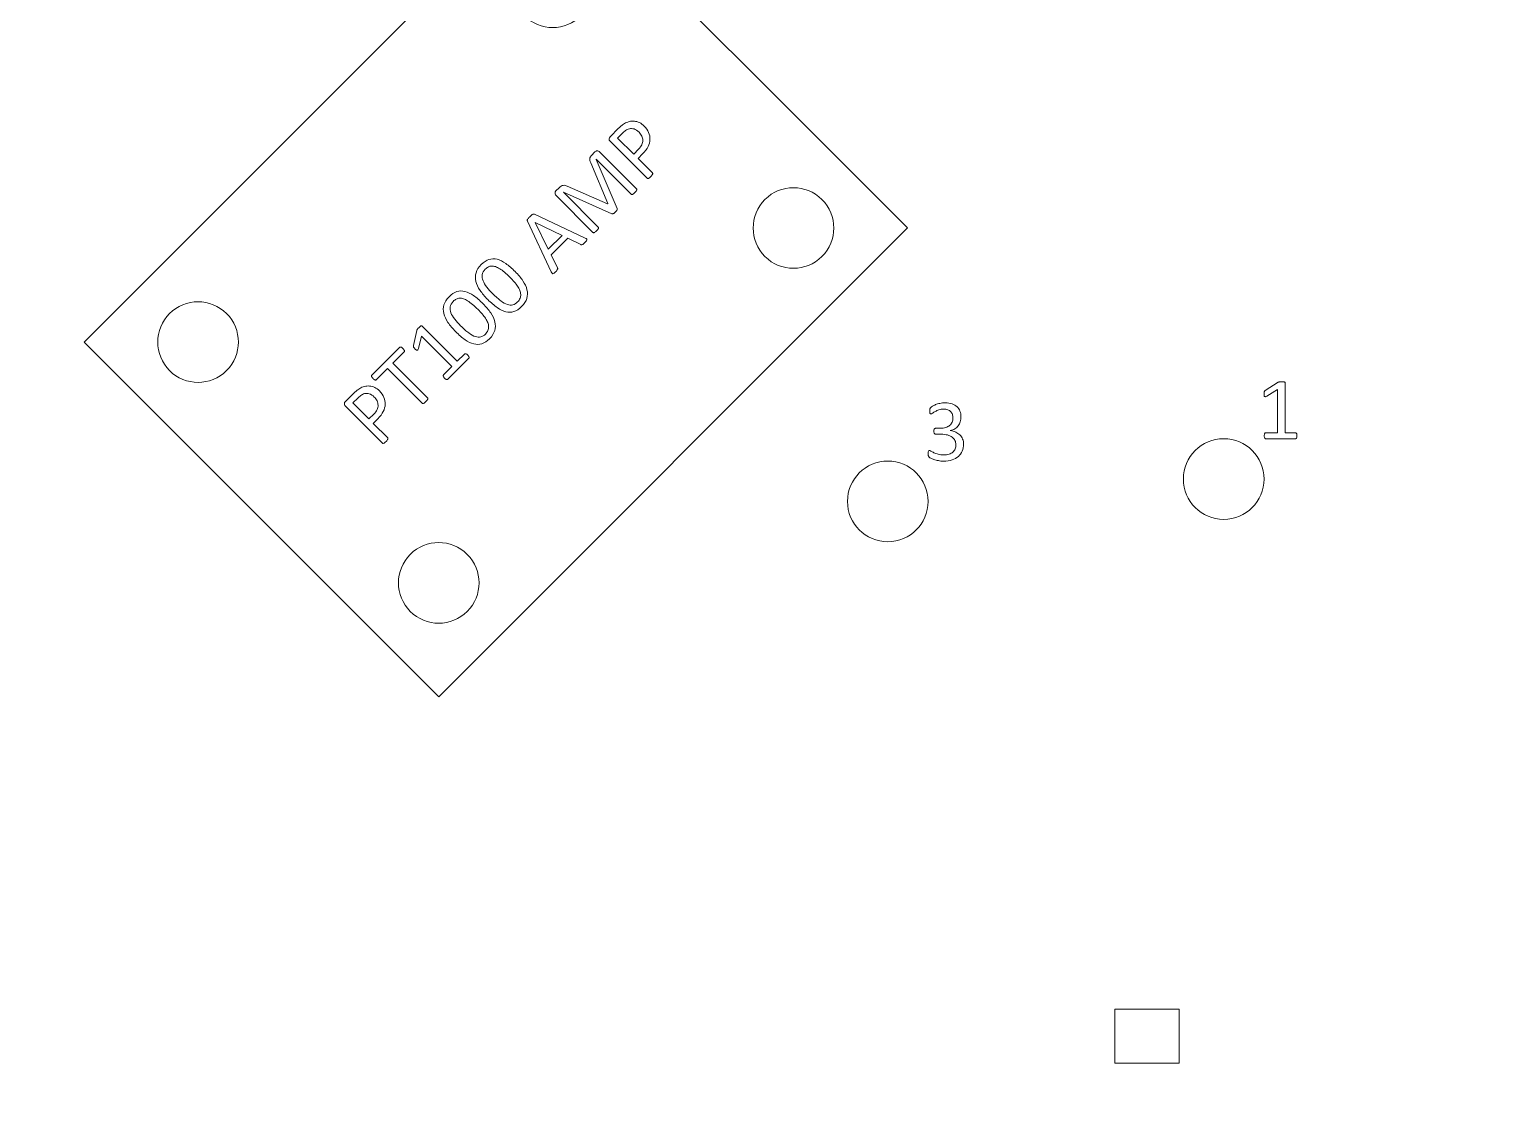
# Model space of a CAD drawing. Header units: inches. Extents: x 27 to 573, y -512 to -89.
# Drawn here: x 169.8 to 251.4, y -398.9 to -338.9 of the extents above; entities that cross this region are included whole.
import ezdxf

# ---------------------------------------------------------------- set-up
doc = ezdxf.new("R2010")
doc.units = ezdxf.units.IN
doc.header["$MEASUREMENT"] = 0
doc.layers.add('Layer 1', color=7, linetype='Continuous')

# ---------------------------------------------------------------- blocks, each defined once
blk = doc.blocks.new('block 5')
at = {"layer": 'Layer 1', "color": 114, "lineweight": 9, "true_color": 0x00a550}
blk.add_lwpolyline([(172.818, -356.315), (198.981, -330.152), (218.78, -349.951), (192.617, -376.114), (172.818, -356.315)], dxfattribs=at)
at = {"layer": 'Layer 1', "color": 177, "lineweight": 9, "true_color": 0x2e3092}
for points in [[(200.572, -334.925), (201.45, -335.804), (201.45, -337.229), (200.572, -338.107), (199.693, -338.986), (198.268, -338.986), (197.39, -338.107), (196.511, -337.229), (196.511, -335.804), (197.39, -334.925), (198.268, -334.047), (199.693, -334.047), (200.572, -334.925)], [(214.007, -348.36), (214.885, -349.239), (214.885, -350.664), (214.007, -351.542), (213.128, -352.421), (211.703, -352.421), (210.825, -351.542), (209.946, -350.664), (209.946, -349.239), (210.825, -348.36), (211.703, -347.482), (213.128, -347.482), (214.007, -348.36)], [(180.773, -354.724), (181.651, -355.603), (181.651, -357.028), (180.773, -357.906), (179.894, -358.785), (178.469, -358.785), (177.591, -357.906), (176.712, -357.028), (176.712, -355.603), (177.591, -354.724), (178.469, -353.846), (179.894, -353.846), (180.773, -354.724)], [(194.208, -368.159), (195.086, -369.038), (195.086, -370.463), (194.208, -371.341), (193.329, -372.22), (191.904, -372.22), (191.026, -371.341), (190.147, -370.463), (190.147, -369.038), (191.026, -368.159), (191.904, -367.281), (193.329, -367.281), (194.208, -368.159)]]:
    blk.add_open_spline(points, degree=3, knots=[0, 0, 0, 0, 1, 1, 1, 2, 2, 2, 3, 3, 3, 4, 4, 4, 4], dxfattribs=at)
blk = doc.blocks.new('block 8')
at = {"layer": 'Layer 1', "color": 114, "lineweight": 9, "true_color": 0x00a550}
blk.add_lwpolyline([(197.998, -349.64), (197.996, -349.642), (198.725, -351.14), (199.502, -350.363), (197.998, -349.64)], dxfattribs=at)
for points, knots in [([(204.085, -344.268), (204.197, -344.379), (204.279, -344.498), (204.332, -344.625), (204.385, -344.751), (204.409, -344.881), (204.404, -345.012), (204.398, -345.144), (204.363, -345.277), (204.298, -345.411), (204.233, -345.546), (204.132, -345.682), (203.994, -345.819), (203.994, -345.819), (203.74, -346.073), (203.74, -346.073), (203.74, -346.073), (204.544, -346.878), (204.544, -346.878), (204.554, -346.887), (204.559, -346.898), (204.561, -346.91), (204.562, -346.922), (204.56, -346.935), (204.553, -346.95), (204.546, -346.965), (204.534, -346.984), (204.518, -347.006), (204.502, -347.028), (204.48, -347.053), (204.451, -347.082), (204.422, -347.11), (204.397, -347.133), (204.375, -347.149), (204.353, -347.165), (204.335, -347.177), (204.319, -347.184), (204.303, -347.192), (204.29, -347.194), (204.278, -347.192), (204.267, -347.19), (204.257, -347.184), (204.247, -347.175), (204.247, -347.175), (202.186, -345.113), (202.186, -345.113), (202.14, -345.067), (202.12, -345.023), (202.124, -344.979), (202.129, -344.935), (202.146, -344.898), (202.176, -344.868), (202.176, -344.868), (202.654, -344.39), (202.654, -344.39), (202.702, -344.342), (202.751, -344.298), (202.799, -344.257), (202.847, -344.217), (202.908, -344.173), (202.982, -344.126), (203.056, -344.079), (203.142, -344.042), (203.241, -344.016), (203.34, -343.989), (203.438, -343.981), (203.534, -343.99), (203.631, -343.999), (203.726, -344.026), (203.819, -344.073), (203.913, -344.119), (204.001, -344.184), (204.085, -344.268)], [0, 0, 0, 0, 1, 1, 1, 2, 2, 2, 3, 3, 3, 4, 4, 4, 5, 5, 5, 6, 6, 6, 7, 7, 7, 8, 8, 8, 9, 9, 9, 10, 10, 10, 11, 11, 11, 12, 12, 12, 13, 13, 13, 14, 14, 14, 15, 15, 15, 16, 16, 16, 17, 17, 17, 18, 18, 18, 19, 19, 19, 20, 20, 20, 21, 21, 21, 22, 22, 22, 23, 23, 23, 24, 24, 24, 24]), ([(203.797, -344.604), (203.706, -344.513), (203.613, -344.454), (203.518, -344.427), (203.423, -344.4), (203.336, -344.397), (203.256, -344.417), (203.176, -344.437), (203.105, -344.47), (203.043, -344.515), (202.982, -344.561), (202.925, -344.609), (202.875, -344.659), (202.875, -344.659), (202.6, -344.934), (202.6, -344.934), (202.6, -344.934), (203.496, -345.83), (203.496, -345.83), (203.496, -345.83), (203.764, -345.562), (203.764, -345.562), (203.854, -345.472), (203.917, -345.387), (203.953, -345.304), (203.989, -345.222), (204.007, -345.14), (204.007, -345.059), (204.006, -344.978), (203.988, -344.899), (203.951, -344.821), (203.915, -344.743), (203.864, -344.671), (203.797, -344.604)], [0, 0, 0, 0, 1, 1, 1, 2, 2, 2, 3, 3, 3, 4, 4, 4, 5, 5, 5, 6, 6, 6, 7, 7, 7, 8, 8, 8, 9, 9, 9, 10, 10, 10, 11, 11, 11, 11]), ([(203.654, -347.768), (203.663, -347.778), (203.669, -347.788), (203.671, -347.8), (203.673, -347.811), (203.67, -347.825), (203.662, -347.841), (203.655, -347.857), (203.643, -347.875), (203.627, -347.897), (203.612, -347.918), (203.589, -347.944), (203.56, -347.973), (203.532, -348), (203.508, -348.022), (203.485, -348.039), (203.463, -348.056), (203.444, -348.068), (203.428, -348.075), (203.413, -348.082), (203.399, -348.085), (203.388, -348.082), (203.376, -348.081), (203.366, -348.075), (203.357, -348.065), (203.357, -348.065), (201.411, -346.12), (201.411, -346.12), (201.411, -346.12), (201.408, -346.123), (201.408, -346.123), (201.408, -346.123), (202.575, -348.865), (202.575, -348.865), (202.579, -348.876), (202.581, -348.888), (202.581, -348.9), (202.58, -348.912), (202.576, -348.926), (202.568, -348.942), (202.56, -348.958), (202.548, -348.976), (202.533, -348.994), (202.518, -349.013), (202.499, -349.034), (202.476, -349.056), (202.452, -349.081), (202.43, -349.1), (202.411, -349.115), (202.391, -349.13), (202.374, -349.141), (202.358, -349.148), (202.342, -349.156), (202.329, -349.16), (202.317, -349.161), (202.305, -349.161), (202.294, -349.159), (202.285, -349.155), (202.285, -349.155), (199.578, -347.953), (199.578, -347.953), (199.578, -347.953), (199.576, -347.955), (199.576, -347.955), (199.576, -347.955), (201.522, -349.901), (201.522, -349.901), (201.531, -349.91), (201.537, -349.92), (201.539, -349.932), (201.541, -349.943), (201.538, -349.957), (201.53, -349.973), (201.522, -349.989), (201.51, -350.008), (201.494, -350.03), (201.478, -350.052), (201.456, -350.077), (201.426, -350.107), (201.398, -350.135), (201.372, -350.158), (201.35, -350.174), (201.329, -350.19), (201.31, -350.201), (201.294, -350.209), (201.279, -350.216), (201.266, -350.218), (201.255, -350.215), (201.244, -350.213), (201.234, -350.207), (201.225, -350.197), (201.225, -350.197), (199.17, -348.143), (199.17, -348.143), (199.122, -348.095), (199.101, -348.047), (199.105, -348.001), (199.11, -347.954), (199.129, -347.916), (199.16, -347.884), (199.16, -347.884), (199.342, -347.702), (199.342, -347.702), (199.38, -347.664), (199.416, -347.635), (199.451, -347.614), (199.486, -347.593), (199.522, -347.579), (199.557, -347.573), (199.594, -347.567), (199.63, -347.568), (199.667, -347.577), (199.704, -347.586), (199.743, -347.601), (199.785, -347.622), (199.785, -347.622), (202.041, -348.601), (202.041, -348.601), (202.041, -348.601), (202.05, -348.592), (202.05, -348.592), (202.05, -348.592), (201.102, -346.315), (201.102, -346.315), (201.081, -346.268), (201.065, -346.224), (201.056, -346.185), (201.047, -346.146), (201.045, -346.11), (201.048, -346.077), (201.052, -346.044), (201.062, -346.014), (201.078, -345.985), (201.094, -345.957), (201.116, -345.928), (201.145, -345.899), (201.145, -345.899), (201.337, -345.708), (201.337, -345.708), (201.354, -345.69), (201.374, -345.676), (201.394, -345.665), (201.415, -345.655), (201.437, -345.649), (201.459, -345.649), (201.481, -345.649), (201.504, -345.654), (201.528, -345.663), (201.551, -345.673), (201.575, -345.69), (201.599, -345.714), (201.599, -345.714), (203.654, -347.768), (203.654, -347.768)], [0, 0, 0, 0, 1, 1, 1, 2, 2, 2, 3, 3, 3, 4, 4, 4, 5, 5, 5, 6, 6, 6, 7, 7, 7, 8, 8, 8, 9, 9, 9, 10, 10, 10, 11, 11, 11, 12, 12, 12, 13, 13, 13, 14, 14, 14, 15, 15, 15, 16, 16, 16, 17, 17, 17, 18, 18, 18, 19, 19, 19, 20, 20, 20, 21, 21, 21, 22, 22, 22, 23, 23, 23, 24, 24, 24, 25, 25, 25, 26, 26, 26, 27, 27, 27, 28, 28, 28, 29, 29, 29, 30, 30, 30, 31, 31, 31, 32, 32, 32, 33, 33, 33, 34, 34, 34, 35, 35, 35, 36, 36, 36, 37, 37, 37, 38, 38, 38, 39, 39, 39, 40, 40, 40, 41, 41, 41, 42, 42, 42, 43, 43, 43, 44, 44, 44, 45, 45, 45, 46, 46, 46, 47, 47, 47, 48, 48, 48, 49, 49, 49, 50, 50, 50, 51, 51, 51, 51]), ([(200.791, -350.51), (200.826, -350.526), (200.851, -350.542), (200.867, -350.557), (200.883, -350.572), (200.891, -350.588), (200.89, -350.605), (200.889, -350.622), (200.878, -350.643), (200.859, -350.666), (200.841, -350.69), (200.813, -350.72), (200.778, -350.755), (200.742, -350.791), (200.713, -350.818), (200.69, -350.838), (200.666, -350.858), (200.647, -350.871), (200.632, -350.878), (200.618, -350.885), (200.604, -350.887), (200.592, -350.885), (200.58, -350.884), (200.566, -350.88), (200.551, -350.874), (200.551, -350.874), (199.816, -350.522), (199.816, -350.522), (199.816, -350.522), (198.887, -351.451), (198.887, -351.451), (198.887, -351.451), (199.241, -352.171), (199.241, -352.171), (199.248, -352.185), (199.252, -352.198), (199.254, -352.211), (199.256, -352.224), (199.254, -352.239), (199.248, -352.255), (199.242, -352.272), (199.23, -352.291), (199.212, -352.313), (199.195, -352.336), (199.17, -352.363), (199.138, -352.395), (199.104, -352.429), (199.075, -352.454), (199.051, -352.473), (199.027, -352.491), (199.007, -352.501), (198.99, -352.501), (198.973, -352.502), (198.957, -352.494), (198.942, -352.478), (198.927, -352.462), (198.912, -352.437), (198.896, -352.402), (198.896, -352.402), (197.57, -349.578), (197.57, -349.578), (197.562, -349.561), (197.558, -349.544), (197.557, -349.529), (197.556, -349.513), (197.561, -349.496), (197.571, -349.477), (197.58, -349.458), (197.596, -349.436), (197.617, -349.412), (197.637, -349.388), (197.665, -349.358), (197.699, -349.324), (197.736, -349.287), (197.768, -349.258), (197.794, -349.235), (197.819, -349.213), (197.842, -349.196), (197.862, -349.186), (197.881, -349.176), (197.899, -349.171), (197.916, -349.171), (197.933, -349.172), (197.95, -349.176), (197.967, -349.184), (197.967, -349.184), (200.791, -350.51), (200.791, -350.51)], [0, 0, 0, 0, 1, 1, 1, 2, 2, 2, 3, 3, 3, 4, 4, 4, 5, 5, 5, 6, 6, 6, 7, 7, 7, 8, 8, 8, 9, 9, 9, 10, 10, 10, 11, 11, 11, 12, 12, 12, 13, 13, 13, 14, 14, 14, 15, 15, 15, 16, 16, 16, 17, 17, 17, 18, 18, 18, 19, 19, 19, 20, 20, 20, 21, 21, 21, 22, 22, 22, 23, 23, 23, 24, 24, 24, 25, 25, 25, 26, 26, 26, 27, 27, 27, 28, 28, 28, 29, 29, 29, 29]), ([(196.883, -352.385), (197.055, -352.556), (197.197, -352.726), (197.312, -352.895), (197.426, -353.063), (197.503, -353.23), (197.542, -353.395), (197.581, -353.559), (197.578, -353.72), (197.533, -353.877), (197.487, -354.034), (197.39, -354.187), (197.242, -354.336), (197.102, -354.476), (196.958, -354.569), (196.812, -354.615), (196.666, -354.661), (196.515, -354.665), (196.359, -354.626), (196.203, -354.588), (196.042, -354.51), (195.875, -354.392), (195.708, -354.275), (195.532, -354.124), (195.348, -353.94), (195.178, -353.77), (195.036, -353.6), (194.921, -353.43), (194.807, -353.26), (194.729, -353.093), (194.69, -352.929), (194.65, -352.766), (194.653, -352.605), (194.698, -352.448), (194.744, -352.291), (194.84, -352.139), (194.987, -351.991), (195.129, -351.85), (195.273, -351.756), (195.419, -351.71), (195.565, -351.664), (195.716, -351.66), (195.872, -351.699), (196.028, -351.737), (196.189, -351.815), (196.356, -351.933), (196.523, -352.05), (196.699, -352.201), (196.883, -352.385)], [0, 0, 0, 0, 1, 1, 1, 2, 2, 2, 3, 3, 3, 4, 4, 4, 5, 5, 5, 6, 6, 6, 7, 7, 7, 8, 8, 8, 9, 9, 9, 10, 10, 10, 11, 11, 11, 12, 12, 12, 13, 13, 13, 14, 14, 14, 15, 15, 15, 16, 16, 16, 16]), ([(196.6, -352.709), (196.488, -352.598), (196.384, -352.502), (196.287, -352.421), (196.191, -352.34), (196.101, -352.274), (196.017, -352.222), (195.934, -352.169), (195.855, -352.131), (195.782, -352.107), (195.708, -352.083), (195.638, -352.072), (195.572, -352.075), (195.506, -352.078), (195.443, -352.094), (195.384, -352.124), (195.326, -352.154), (195.269, -352.196), (195.213, -352.252), (195.116, -352.349), (195.059, -352.452), (195.044, -352.559), (195.029, -352.666), (195.045, -352.777), (195.09, -352.893), (195.135, -353.009), (195.206, -353.127), (195.302, -353.248), (195.397, -353.369), (195.507, -353.491), (195.631, -353.616), (195.798, -353.783), (195.949, -353.916), (196.083, -354.015), (196.217, -354.115), (196.34, -354.183), (196.45, -354.219), (196.561, -354.255), (196.663, -354.261), (196.754, -354.236), (196.846, -354.212), (196.933, -354.158), (197.016, -354.075), (197.08, -354.01), (197.127, -353.943), (197.155, -353.874), (197.183, -353.804), (197.195, -353.732), (197.192, -353.659), (197.189, -353.585), (197.171, -353.51), (197.14, -353.433), (197.109, -353.356), (197.068, -353.277), (197.016, -353.198), (196.964, -353.119), (196.902, -353.038), (196.831, -352.956), (196.76, -352.874), (196.683, -352.792), (196.6, -352.709)], [0, 0, 0, 0, 1, 1, 1, 2, 2, 2, 3, 3, 3, 4, 4, 4, 5, 5, 5, 6, 6, 6, 7, 7, 7, 8, 8, 8, 9, 9, 9, 10, 10, 10, 11, 11, 11, 12, 12, 12, 13, 13, 13, 14, 14, 14, 15, 15, 15, 16, 16, 16, 17, 17, 17, 18, 18, 18, 19, 19, 19, 20, 20, 20, 20]), ([(195.091, -354.177), (195.263, -354.348), (195.405, -354.518), (195.52, -354.687), (195.634, -354.855), (195.711, -355.022), (195.75, -355.187), (195.789, -355.351), (195.786, -355.512), (195.741, -355.669), (195.695, -355.826), (195.599, -355.979), (195.45, -356.128), (195.31, -356.268), (195.166, -356.361), (195.02, -356.407), (194.874, -356.453), (194.723, -356.457), (194.567, -356.418), (194.411, -356.38), (194.25, -356.302), (194.083, -356.184), (193.916, -356.067), (193.74, -355.916), (193.556, -355.732), (193.386, -355.562), (193.244, -355.392), (193.129, -355.222), (193.015, -355.052), (192.937, -354.885), (192.898, -354.721), (192.858, -354.557), (192.861, -354.397), (192.906, -354.24), (192.952, -354.083), (193.048, -353.93), (193.195, -353.783), (193.337, -353.642), (193.481, -353.548), (193.627, -353.502), (193.773, -353.456), (193.924, -353.452), (194.08, -353.491), (194.236, -353.529), (194.398, -353.607), (194.564, -353.725), (194.731, -353.842), (194.907, -353.993), (195.091, -354.177)], [0, 0, 0, 0, 1, 1, 1, 2, 2, 2, 3, 3, 3, 4, 4, 4, 5, 5, 5, 6, 6, 6, 7, 7, 7, 8, 8, 8, 9, 9, 9, 10, 10, 10, 11, 11, 11, 12, 12, 12, 13, 13, 13, 14, 14, 14, 15, 15, 15, 16, 16, 16, 16]), ([(194.808, -354.501), (194.696, -354.39), (194.592, -354.294), (194.495, -354.213), (194.399, -354.132), (194.309, -354.066), (194.225, -354.014), (194.142, -353.961), (194.063, -353.923), (193.99, -353.899), (193.916, -353.875), (193.846, -353.864), (193.78, -353.867), (193.714, -353.87), (193.651, -353.886), (193.592, -353.916), (193.534, -353.946), (193.477, -353.988), (193.421, -354.044), (193.324, -354.141), (193.267, -354.244), (193.252, -354.351), (193.237, -354.458), (193.253, -354.569), (193.298, -354.685), (193.343, -354.801), (193.414, -354.919), (193.51, -355.04), (193.605, -355.161), (193.715, -355.283), (193.839, -355.408), (194.006, -355.575), (194.157, -355.708), (194.291, -355.807), (194.425, -355.907), (194.548, -355.975), (194.658, -356.011), (194.77, -356.047), (194.871, -356.053), (194.962, -356.028), (195.054, -356.004), (195.141, -355.949), (195.224, -355.867), (195.288, -355.802), (195.335, -355.735), (195.363, -355.666), (195.391, -355.596), (195.403, -355.524), (195.4, -355.451), (195.397, -355.377), (195.379, -355.302), (195.348, -355.224), (195.317, -355.148), (195.276, -355.069), (195.224, -354.99), (195.172, -354.91), (195.11, -354.83), (195.039, -354.748), (194.968, -354.666), (194.891, -354.584), (194.808, -354.501)], [0, 0, 0, 0, 1, 1, 1, 2, 2, 2, 3, 3, 3, 4, 4, 4, 5, 5, 5, 6, 6, 6, 7, 7, 7, 8, 8, 8, 9, 9, 9, 10, 10, 10, 11, 11, 11, 12, 12, 12, 13, 13, 13, 14, 14, 14, 15, 15, 15, 16, 16, 16, 17, 17, 17, 18, 18, 18, 19, 19, 19, 20, 20, 20, 20]), ([(194.235, -357.043), (194.256, -357.064), (194.273, -357.085), (194.285, -357.103), (194.296, -357.121), (194.304, -357.138), (194.307, -357.153), (194.311, -357.168), (194.311, -357.181), (194.307, -357.193), (194.304, -357.204), (194.298, -357.214), (194.29, -357.222), (194.29, -357.222), (193.123, -358.389), (193.123, -358.389), (193.115, -358.397), (193.105, -358.403), (193.094, -358.405), (193.084, -358.408), (193.07, -358.408), (193.055, -358.405), (193.039, -358.403), (193.022, -358.395), (193.004, -358.384), (192.986, -358.372), (192.965, -358.356), (192.943, -358.334), (192.923, -358.313), (192.907, -358.293), (192.895, -358.275), (192.884, -358.257), (192.875, -358.24), (192.871, -358.225), (192.866, -358.21), (192.865, -358.196), (192.867, -358.184), (192.87, -358.171), (192.875, -358.16), (192.885, -358.151), (192.885, -358.151), (193.351, -357.685), (193.351, -357.685), (193.351, -357.685), (191.652, -355.986), (191.652, -355.986), (191.652, -355.986), (191.478, -356.675), (191.478, -356.675), (191.467, -356.708), (191.456, -356.733), (191.446, -356.748), (191.435, -356.764), (191.422, -356.772), (191.406, -356.772), (191.39, -356.773), (191.373, -356.766), (191.353, -356.752), (191.332, -356.737), (191.309, -356.717), (191.283, -356.69), (191.263, -356.671), (191.247, -356.653), (191.235, -356.638), (191.223, -356.622), (191.214, -356.608), (191.209, -356.595), (191.203, -356.583), (191.199, -356.57), (191.199, -356.557), (191.198, -356.543), (191.2, -356.528), (191.203, -356.511), (191.203, -356.511), (191.388, -355.667), (191.388, -355.667), (191.389, -355.659), (191.392, -355.65), (191.397, -355.641), (191.401, -355.631), (191.408, -355.621), (191.416, -355.608), (191.424, -355.595), (191.434, -355.582), (191.447, -355.567), (191.461, -355.553), (191.478, -355.535), (191.498, -355.515), (191.526, -355.487), (191.55, -355.465), (191.571, -355.449), (191.592, -355.433), (191.609, -355.422), (191.624, -355.415), (191.638, -355.409), (191.65, -355.407), (191.66, -355.41), (191.67, -355.413), (191.678, -355.418), (191.685, -355.425), (191.685, -355.425), (193.648, -357.388), (193.648, -357.388), (193.648, -357.388), (194.052, -356.984), (194.052, -356.984), (194.061, -356.975), (194.072, -356.969), (194.085, -356.966), (194.098, -356.963), (194.113, -356.964), (194.128, -356.968), (194.142, -356.973), (194.159, -356.981), (194.177, -356.993), (194.195, -357.005), (194.214, -357.022), (194.235, -357.043)], [0, 0, 0, 0, 1, 1, 1, 2, 2, 2, 3, 3, 3, 4, 4, 4, 5, 5, 5, 6, 6, 6, 7, 7, 7, 8, 8, 8, 9, 9, 9, 10, 10, 10, 11, 11, 11, 12, 12, 12, 13, 13, 13, 14, 14, 14, 15, 15, 15, 16, 16, 16, 17, 17, 17, 18, 18, 18, 19, 19, 19, 20, 20, 20, 21, 21, 21, 22, 22, 22, 23, 23, 23, 24, 24, 24, 25, 25, 25, 26, 26, 26, 27, 27, 27, 28, 28, 28, 29, 29, 29, 30, 30, 30, 31, 31, 31, 32, 32, 32, 33, 33, 33, 34, 34, 34, 35, 35, 35, 36, 36, 36, 37, 37, 37, 38, 38, 38, 39, 39, 39, 39]), ([(190.62, -356.68), (190.642, -356.702), (190.659, -356.722), (190.673, -356.74), (190.687, -356.759), (190.696, -356.776), (190.701, -356.79), (190.706, -356.805), (190.706, -356.819), (190.704, -356.831), (190.701, -356.843), (190.695, -356.854), (190.685, -356.863), (190.685, -356.863), (190.057, -357.491), (190.057, -357.491), (190.057, -357.491), (191.994, -359.428), (191.994, -359.428), (192.003, -359.437), (192.009, -359.448), (192.011, -359.459), (192.013, -359.471), (192.011, -359.484), (192.003, -359.5), (191.996, -359.515), (191.984, -359.534), (191.968, -359.556), (191.952, -359.578), (191.93, -359.603), (191.901, -359.632), (191.873, -359.66), (191.848, -359.682), (191.826, -359.698), (191.803, -359.715), (191.784, -359.727), (191.769, -359.735), (191.753, -359.742), (191.74, -359.745), (191.728, -359.742), (191.717, -359.74), (191.706, -359.734), (191.697, -359.725), (191.697, -359.725), (189.76, -357.788), (189.76, -357.788), (189.76, -357.788), (189.132, -358.417), (189.132, -358.417), (189.123, -358.426), (189.112, -358.432), (189.1, -358.435), (189.088, -358.437), (189.075, -358.436), (189.06, -358.431), (189.046, -358.426), (189.029, -358.417), (189.01, -358.404), (188.991, -358.39), (188.971, -358.373), (188.949, -358.351), (188.927, -358.329), (188.909, -358.308), (188.895, -358.289), (188.881, -358.269), (188.872, -358.252), (188.866, -358.237), (188.86, -358.222), (188.859, -358.208), (188.861, -358.196), (188.864, -358.184), (188.87, -358.174), (188.88, -358.165), (188.88, -358.165), (190.433, -356.611), (190.433, -356.611), (190.443, -356.602), (190.453, -356.595), (190.465, -356.593), (190.477, -356.59), (190.491, -356.591), (190.507, -356.596), (190.522, -356.601), (190.539, -356.611), (190.559, -356.625), (190.577, -356.64), (190.598, -356.658), (190.62, -356.68)], [0, 0, 0, 0, 1, 1, 1, 2, 2, 2, 3, 3, 3, 4, 4, 4, 5, 5, 5, 6, 6, 6, 7, 7, 7, 8, 8, 8, 9, 9, 9, 10, 10, 10, 11, 11, 11, 12, 12, 12, 13, 13, 13, 14, 14, 14, 15, 15, 15, 16, 16, 16, 17, 17, 17, 18, 18, 18, 19, 19, 19, 20, 20, 20, 21, 21, 21, 22, 22, 22, 23, 23, 23, 24, 24, 24, 25, 25, 25, 26, 26, 26, 27, 27, 27, 28, 28, 28, 29, 29, 29, 29]), ([(189.308, -359.045), (189.419, -359.157), (189.502, -359.276), (189.555, -359.402), (189.608, -359.529), (189.632, -359.658), (189.626, -359.79), (189.621, -359.922), (189.586, -360.054), (189.521, -360.189), (189.456, -360.323), (189.354, -360.459), (189.216, -360.597), (189.216, -360.597), (188.962, -360.851), (188.962, -360.851), (188.962, -360.851), (189.767, -361.655), (189.767, -361.655), (189.776, -361.664), (189.782, -361.675), (189.783, -361.687), (189.785, -361.699), (189.783, -361.713), (189.776, -361.728), (189.769, -361.743), (189.757, -361.761), (189.741, -361.783), (189.725, -361.805), (189.703, -361.83), (189.674, -361.859), (189.645, -361.888), (189.62, -361.91), (189.598, -361.926), (189.576, -361.942), (189.557, -361.954), (189.542, -361.962), (189.526, -361.969), (189.513, -361.972), (189.501, -361.969), (189.49, -361.967), (189.479, -361.961), (189.47, -361.952), (189.47, -361.952), (187.409, -359.891), (187.409, -359.891), (187.363, -359.845), (187.342, -359.8), (187.347, -359.756), (187.351, -359.712), (187.369, -359.676), (187.399, -359.646), (187.399, -359.646), (187.877, -359.167), (187.877, -359.167), (187.925, -359.119), (187.973, -359.075), (188.022, -359.035), (188.07, -358.994), (188.131, -358.951), (188.205, -358.903), (188.278, -358.856), (188.365, -358.819), (188.464, -358.793), (188.563, -358.767), (188.66, -358.758), (188.757, -358.767), (188.854, -358.776), (188.949, -358.804), (189.042, -358.85), (189.135, -358.896), (189.224, -358.961), (189.308, -359.045)], [0, 0, 0, 0, 1, 1, 1, 2, 2, 2, 3, 3, 3, 4, 4, 4, 5, 5, 5, 6, 6, 6, 7, 7, 7, 8, 8, 8, 9, 9, 9, 10, 10, 10, 11, 11, 11, 12, 12, 12, 13, 13, 13, 14, 14, 14, 15, 15, 15, 16, 16, 16, 17, 17, 17, 18, 18, 18, 19, 19, 19, 20, 20, 20, 21, 21, 21, 22, 22, 22, 23, 23, 23, 24, 24, 24, 24]), ([(189.019, -359.382), (188.929, -359.291), (188.836, -359.232), (188.741, -359.205), (188.646, -359.177), (188.558, -359.174), (188.478, -359.194), (188.398, -359.214), (188.328, -359.247), (188.266, -359.293), (188.204, -359.338), (188.148, -359.386), (188.098, -359.437), (188.098, -359.437), (187.823, -359.711), (187.823, -359.711), (187.823, -359.711), (188.719, -360.607), (188.719, -360.607), (188.719, -360.607), (188.987, -360.34), (188.987, -360.34), (189.076, -360.25), (189.14, -360.164), (189.176, -360.081), (189.212, -359.999), (189.23, -359.918), (189.229, -359.836), (189.228, -359.755), (189.21, -359.676), (189.174, -359.598), (189.138, -359.52), (189.086, -359.448), (189.019, -359.382)], [0, 0, 0, 0, 1, 1, 1, 2, 2, 2, 3, 3, 3, 4, 4, 4, 5, 5, 5, 6, 6, 6, 7, 7, 7, 8, 8, 8, 9, 9, 9, 10, 10, 10, 11, 11, 11, 11])]:
    blk.add_open_spline(points, degree=3, knots=knots, dxfattribs=at)
blk = doc.blocks.new('block 2')
at = {"layer": 'Layer 1', "color": 177, "lineweight": 9, "true_color": 0x2e3092}
blk.add_lwpolyline([(233.953, -396.54), (230.353, -396.54), (230.353, -393.54), (233.953, -393.54), (233.953, -396.54)], dxfattribs=at)
at = {"layer": 'Layer 1', "color": 240, "lineweight": 9, "true_color": 0xed1c24}
blk.add_open_spline([(27.181, -449.104), (27.181, -449.104), (32.181, -449.104), (32.181, -449.104), (32.181, -449.104), (32.181, -441.354), (32.181, -441.354), (32.181, -440.94), (32.517, -440.604), (32.931, -440.604), (32.931, -440.604), (36.855, -440.605), (36.855, -440.605), (37.163, -440.605), (37.439, -440.793), (37.55, -441.08), (38.348, -443.137), (40.352, -444.604), (42.681, -444.604), (42.681, -444.604), (45.281, -444.604), (45.281, -444.604), (45.833, -444.604), (46.281, -444.157), (46.281, -443.604), (46.281, -443.604), (46.281, -434.604), (46.281, -434.604), (46.281, -434.052), (45.833, -433.604), (45.281, -433.604), (45.281, -433.604), (42.681, -433.604), (42.681, -433.604), (40.352, -433.604), (38.349, -435.072), (37.551, -437.128), (37.439, -437.415), (37.164, -437.603), (36.856, -437.603), (36.856, -437.603), (32.931, -437.604), (32.931, -437.604), (32.517, -437.604), (32.181, -437.268), (32.181, -436.854), (32.181, -436.854), (32.181, -429.104), (32.181, -429.104), (32.181, -429.104), (27.181, -429.104), (27.181, -429.104), (27.181, -429.104), (27.181, -374.598), (27.181, -374.598), (27.181, -374.598), (27.181, -373.26), (27.181, -373.26), (27.181, -372.897), (27.48, -372.606), (27.842, -372.615), (27.842, -372.615), (27.878, -372.616), (27.878, -372.616), (28.104, -372.622), (28.299, -372.752), (28.422, -372.942), (28.754, -373.453), (29.39, -373.75), (30.074, -373.576), (30.596, -373.443), (31.015, -373.014), (31.138, -372.49), (31.37, -371.503), (30.628, -370.626), (29.681, -370.626), (29.156, -370.626), (28.694, -370.896), (28.426, -371.304), (28.299, -371.497), (28.097, -371.627), (27.867, -371.627), (27.867, -371.627), (27.825, -371.627), (27.825, -371.627), (27.469, -371.626), (27.181, -371.338), (27.181, -370.982), (27.181, -370.982), (27.181, -315.12), (27.181, -315.12), (27.181, -315.12), (32.181, -315.12), (32.181, -315.12), (32.181, -315.12), (32.181, -307.37), (32.181, -307.37), (32.181, -306.956), (32.517, -306.62), (32.931, -306.62), (32.931, -306.62), (36.855, -306.62), (36.855, -306.62), (37.163, -306.62), (37.439, -306.809), (37.55, -307.096), (38.348, -309.152), (40.352, -310.62), (42.681, -310.62), (42.681, -310.62), (45.281, -310.62), (45.281, -310.62), (45.833, -310.62), (46.281, -310.172), (46.281, -309.62), (46.281, -309.62), (46.281, -300.62), (46.281, -300.62), (46.281, -300.068), (45.833, -299.62), (45.281, -299.62), (45.281, -299.62), (42.681, -299.62), (42.681, -299.62), (40.352, -299.62), (38.349, -301.087), (37.551, -303.143), (37.439, -303.43), (37.164, -303.619), (36.856, -303.619), (36.856, -303.619), (32.931, -303.62), (32.931, -303.62), (32.517, -303.62), (32.181, -303.284), (32.181, -302.87), (32.181, -302.87), (32.181, -295.12), (32.181, -295.12), (32.181, -295.12), (27.181, -295.12), (27.181, -295.12), (27.181, -295.12), (27.181, -236.76), (27.181, -236.76), (27.181, -236.397), (27.48, -236.106), (27.842, -236.115), (27.842, -236.115), (27.878, -236.116), (27.878, -236.116), (28.104, -236.122), (28.299, -236.252), (28.422, -236.442), (28.754, -236.953), (29.39, -237.25), (30.074, -237.076), (30.596, -236.943), (31.015, -236.514), (31.138, -235.99), (31.37, -235.003), (30.628, -234.126), (29.681, -234.126), (29.156, -234.126), (28.694, -234.396), (28.426, -234.804), (28.299, -234.997), (28.097, -235.127), (27.867, -235.127), (27.867, -235.127), (27.825, -235.127), (27.825, -235.127), (27.469, -235.126), (27.181, -234.838), (27.181, -234.482), (27.181, -234.482), (27.181, -176.104), (27.181, -176.104), (27.181, -176.104), (32.181, -176.104), (32.181, -176.104), (32.181, -176.104), (32.181, -168.354), (32.181, -168.354), (32.181, -167.94), (32.517, -167.604), (32.931, -167.604), (32.931, -167.604), (36.855, -167.605), (36.855, -167.605), (37.163, -167.605), (37.439, -167.793), (37.55, -168.08), (38.348, -170.137), (40.352, -171.604), (42.681, -171.604), (42.681, -171.604), (45.281, -171.604), (45.281, -171.604), (45.833, -171.604), (46.281, -171.157), (46.281, -170.604), (46.281, -170.604), (46.281, -161.604), (46.281, -161.604), (46.281, -161.052), (45.833, -160.604), (45.281, -160.604), (45.281, -160.604), (42.681, -160.604), (42.681, -160.604), (40.352, -160.604), (38.349, -162.072), (37.551, -164.128), (37.439, -164.415), (37.164, -164.603), (36.856, -164.603), (36.856, -164.603), (32.931, -164.604), (32.931, -164.604), (32.517, -164.604), (32.181, -164.268), (32.181, -163.854), (32.181, -163.854), (32.181, -156.104), (32.181, -156.104), (32.181, -156.104), (27.181, -156.104), (27.181, -156.104), (27.181, -156.104), (27.181, -88.589), (27.181, -88.589), (27.181, -88.589), (80.532, -88.589), (80.532, -88.589), (80.894, -88.589), (81.186, -88.888), (81.177, -89.25), (81.177, -89.25), (81.176, -89.286), (81.176, -89.286), (81.17, -89.512), (81.039, -89.707), (80.85, -89.83), (80.338, -90.162), (80.042, -90.798), (80.216, -91.482), (80.349, -92.004), (80.778, -92.423), (81.302, -92.546), (82.288, -92.778), (83.166, -92.036), (83.166, -91.089), (83.166, -90.564), (82.896, -90.102), (82.488, -89.834), (82.295, -89.707), (82.165, -89.505), (82.165, -89.275), (82.165, -89.275), (82.165, -89.233), (82.165, -89.233), (82.165, -88.877), (82.454, -88.589), (82.81, -88.589), (82.81, -88.589), (116.178, -88.589), (116.178, -88.589), (116.178, -88.589), (116.178, -93.589), (116.178, -93.589), (116.178, -93.589), (123.928, -93.589), (123.928, -93.589), (124.342, -93.589), (124.678, -93.925), (124.678, -94.339), (124.678, -94.339), (124.678, -98.263), (124.678, -98.263), (124.678, -98.571), (124.489, -98.847), (124.202, -98.958), (122.146, -99.756), (120.678, -101.76), (120.678, -104.089), (120.678, -104.089), (120.678, -106.689), (120.678, -106.689), (120.678, -107.241), (121.126, -107.689), (121.678, -107.689), (121.678, -107.689), (130.678, -107.689), (130.678, -107.689), (131.231, -107.689), (131.678, -107.241), (131.678, -106.689), (131.678, -106.689), (131.678, -104.089), (131.678, -104.089), (131.678, -101.76), (130.211, -99.757), (128.155, -98.959), (127.868, -98.847), (127.679, -98.571), (127.679, -98.264), (127.679, -98.264), (127.678, -94.339), (127.678, -94.339), (127.678, -93.925), (128.014, -93.589), (128.428, -93.589), (128.428, -93.589), (136.178, -93.589), (136.178, -93.589), (136.178, -93.589), (136.178, -88.589), (136.178, -88.589), (136.178, -88.589), (212.032, -88.589), (212.032, -88.589), (212.394, -88.589), (212.686, -88.888), (212.677, -89.25), (212.677, -89.25), (212.676, -89.286), (212.676, -89.286), (212.67, -89.512), (212.539, -89.707), (212.35, -89.83), (211.838, -90.162), (211.542, -90.798), (211.716, -91.482), (211.849, -92.004), (212.278, -92.423), (212.802, -92.546), (213.788, -92.778), (214.666, -92.036), (214.666, -91.089), (214.666, -90.564), (214.396, -90.102), (213.988, -89.834), (213.795, -89.707), (213.665, -89.505), (213.665, -89.275), (213.665, -89.275), (213.665, -89.233), (213.665, -89.233), (213.665, -88.877), (213.954, -88.589), (214.31, -88.589), (214.31, -88.589), (290.181, -88.589), (290.181, -88.589), (290.181, -88.589), (290.181, -93.589), (290.181, -93.589), (290.181, -93.589), (297.931, -93.589), (297.931, -93.589), (298.345, -93.589), (298.681, -93.925), (298.681, -94.339), (298.681, -94.339), (298.681, -98.263), (298.681, -98.263), (298.681, -98.571), (298.492, -98.847), (298.205, -98.958), (296.149, -99.756), (294.681, -101.76), (294.681, -104.089), (294.681, -104.089), (294.681, -106.689), (294.681, -106.689), (294.681, -107.241), (295.129, -107.689), (295.681, -107.689), (295.681, -107.689), (304.681, -107.689), (304.681, -107.689), (305.233, -107.689), (305.681, -107.241), (305.681, -106.689), (305.681, -106.689), (305.681, -104.089), (305.681, -104.089), (305.681, -101.76), (304.214, -99.757), (302.158, -98.959), (301.871, -98.847), (301.682, -98.571), (301.682, -98.264), (301.682, -98.264), (301.681, -94.339), (301.681, -94.339), (301.681, -93.925), (302.017, -93.589), (302.431, -93.589), (302.431, -93.589), (310.181, -93.589), (310.181, -93.589), (310.181, -93.589), (310.181, -88.589), (310.181, -88.589), (310.181, -88.589), (386.035, -88.589), (386.035, -88.589), (386.397, -88.589), (386.689, -88.888), (386.679, -89.25), (386.679, -89.25), (386.678, -89.286), (386.678, -89.286), (386.673, -89.512), (386.542, -89.707), (386.353, -89.83), (385.841, -90.162), (385.545, -90.798), (385.719, -91.482), (385.851, -92.004), (386.28, -92.423), (386.805, -92.546), (387.791, -92.778), (388.669, -92.036), (388.669, -91.089), (388.669, -90.564), (388.399, -90.102), (387.99, -89.834), (387.797, -89.707), (387.667, -89.505), (387.668, -89.275), (387.668, -89.275), (387.668, -89.233), (387.668, -89.233), (387.668, -88.877), (387.957, -88.589), (388.313, -88.589), (388.313, -88.589), (464.184, -88.589), (464.184, -88.589), (464.184, -88.589), (464.184, -93.589), (464.184, -93.589), (464.184, -93.589), (471.934, -93.589), (471.934, -93.589), (472.348, -93.589), (472.684, -93.925), (472.684, -94.339), (472.684, -94.339), (472.684, -98.263), (472.684, -98.263), (472.684, -98.571), (472.495, -98.847), (472.208, -98.958), (470.152, -99.756), (468.684, -101.76), (468.684, -104.089), (468.684, -104.089), (468.684, -106.689), (468.684, -106.689), (468.684, -107.241), (469.131, -107.689), (469.684, -107.689), (469.684, -107.689), (478.684, -107.689), (478.684, -107.689), (479.236, -107.689), (479.684, -107.241), (479.684, -106.689), (479.684, -106.689), (479.684, -104.089), (479.684, -104.089), (479.684, -101.76), (478.216, -99.757), (476.16, -98.959), (475.874, -98.847), (475.685, -98.571), (475.685, -98.264), (475.685, -98.264), (475.684, -94.339), (475.684, -94.339), (475.684, -93.925), (476.02, -93.589), (476.434, -93.589), (476.434, -93.589), (484.184, -93.589), (484.184, -93.589), (484.184, -93.589), (484.184, -88.589), (484.184, -88.589), (484.184, -88.589), (517.535, -88.589), (517.535, -88.589), (517.897, -88.589), (518.189, -88.888), (518.179, -89.25), (518.179, -89.25), (518.178, -89.286), (518.178, -89.286), (518.173, -89.512), (518.042, -89.707), (517.853, -89.83), (517.341, -90.162), (517.045, -90.798), (517.219, -91.482), (517.351, -92.004), (517.78, -92.423), (518.305, -92.546), (519.291, -92.778), (520.169, -92.036), (520.169, -91.089), (520.169, -90.564), (519.899, -90.102), (519.49, -89.834), (519.297, -89.707), (519.167, -89.505), (519.168, -89.275), (519.168, -89.275), (519.168, -89.233), (519.168, -89.233), (519.168, -88.877), (519.457, -88.589), (519.813, -88.589), (519.813, -88.589), (573.181, -88.589), (573.181, -88.589), (573.181, -88.589), (573.181, -156.104), (573.181, -156.104), (573.181, -156.104), (568.181, -156.104), (568.181, -156.104), (568.181, -156.104), (568.181, -163.854), (568.181, -163.854), (568.181, -164.269), (567.845, -164.604), (567.431, -164.604), (567.431, -164.604), (563.507, -164.604), (563.507, -164.604), (563.199, -164.604), (562.923, -164.415), (562.812, -164.129), (562.014, -162.072), (560.01, -160.604), (557.681, -160.604), (557.681, -160.604), (555.081, -160.604), (555.081, -160.604), (554.529, -160.604), (554.081, -161.052), (554.081, -161.604), (554.081, -161.604), (554.081, -170.604), (554.081, -170.604), (554.081, -171.157), (554.529, -171.604), (555.081, -171.604), (555.081, -171.604), (557.681, -171.604), (557.681, -171.604), (560.01, -171.604), (562.013, -170.137), (562.811, -168.081), (562.923, -167.794), (563.198, -167.606), (563.506, -167.605), (563.506, -167.605), (567.431, -167.604), (567.431, -167.604), (567.845, -167.604), (568.181, -167.94), (568.181, -168.354), (568.181, -168.354), (568.181, -176.104), (568.181, -176.104), (568.181, -176.104), (573.181, -176.104), (573.181, -176.104), (573.181, -176.104), (573.181, -234.464), (573.181, -234.464), (573.181, -234.827), (572.882, -235.118), (572.52, -235.109), (572.52, -235.109), (572.484, -235.108), (572.484, -235.108), (572.258, -235.102), (572.063, -234.972), (571.94, -234.782), (571.608, -234.271), (570.972, -233.974), (570.288, -234.148), (569.765, -234.281), (569.347, -234.71), (569.224, -235.234), (568.992, -236.221), (569.734, -237.098), (570.681, -237.098), (571.206, -237.098), (571.668, -236.829), (571.936, -236.42), (572.063, -236.227), (572.264, -236.097), (572.495, -236.097), (572.495, -236.097), (572.537, -236.097), (572.537, -236.097), (572.893, -236.098), (573.181, -236.386), (573.181, -236.742), (573.181, -236.742), (573.181, -295.12), (573.181, -295.12), (573.181, -295.12), (568.181, -295.12), (568.181, -295.12), (568.181, -295.12), (568.181, -302.87), (568.181, -302.87), (568.181, -303.284), (567.845, -303.62), (567.431, -303.62), (567.431, -303.62), (563.507, -303.62), (563.507, -303.62), (563.199, -303.62), (562.923, -303.431), (562.812, -303.144), (562.014, -301.088), (560.01, -299.62), (557.681, -299.62), (557.681, -299.62), (555.081, -299.62), (555.081, -299.62), (554.529, -299.62), (554.081, -300.068), (554.081, -300.62), (554.081, -300.62), (554.081, -309.62), (554.081, -309.62), (554.081, -310.172), (554.529, -310.62), (555.081, -310.62), (555.081, -310.62), (557.681, -310.62), (557.681, -310.62), (560.01, -310.62), (562.013, -309.152), (562.811, -307.096), (562.923, -306.81), (563.198, -306.621), (563.506, -306.621), (563.506, -306.621), (567.431, -306.62), (567.431, -306.62), (567.845, -306.62), (568.181, -306.956), (568.181, -307.37), (568.181, -307.37), (568.181, -315.12), (568.181, -315.12), (568.181, -315.12), (573.181, -315.12), (573.181, -315.12), (573.181, -315.12), (573.181, -370.964), (573.181, -370.964), (573.181, -371.327), (572.882, -371.618), (572.52, -371.609), (572.52, -371.609), (572.484, -371.608), (572.484, -371.608), (572.258, -371.602), (572.063, -371.472), (571.94, -371.282), (571.608, -370.771), (570.972, -370.474), (570.288, -370.648), (569.765, -370.781), (569.347, -371.21), (569.224, -371.734), (568.992, -372.721), (569.734, -373.598), (570.681, -373.598), (571.206, -373.598), (571.668, -373.329), (571.936, -372.92), (572.063, -372.727), (572.264, -372.597), (572.495, -372.597), (572.495, -372.597), (572.537, -372.597), (572.537, -372.597), (572.893, -372.598), (573.181, -372.886), (573.181, -373.242), (573.181, -373.242), (573.181, -424.104), (573.181, -424.104)], degree=3, knots=[0, 0, 0, 0, 1, 1, 1, 2, 2, 2, 3, 3, 3, 4, 4, 4, 5, 5, 5, 6, 6, 6, 7, 7, 7, 8, 8, 8, 9, 9, 9, 10, 10, 10, 11, 11, 11, 12, 12, 12, 13, 13, 13, 14, 14, 14, 15, 15, 15, 16, 16, 16, 17, 17, 17, 18, 18, 18, 19, 19, 19, 20, 20, 20, 21, 21, 21, 22, 22, 22, 23, 23, 23, 24, 24, 24, 25, 25, 25, 26, 26, 26, 27, 27, 27, 28, 28, 28, 29, 29, 29, 30, 30, 30, 31, 31, 31, 32, 32, 32, 33, 33, 33, 34, 34, 34, 35, 35, 35, 36, 36, 36, 37, 37, 37, 38, 38, 38, 39, 39, 39, 40, 40, 40, 41, 41, 41, 42, 42, 42, 43, 43, 43, 44, 44, 44, 45, 45, 45, 46, 46, 46, 47, 47, 47, 48, 48, 48, 49, 49, 49, 50, 50, 50, 51, 51, 51, 52, 52, 52, 53, 53, 53, 54, 54, 54, 55, 55, 55, 56, 56, 56, 57, 57, 57, 58, 58, 58, 59, 59, 59, 60, 60, 60, 61, 61, 61, 62, 62, 62, 63, 63, 63, 64, 64, 64, 65, 65, 65, 66, 66, 66, 67, 67, 67, 68, 68, 68, 69, 69, 69, 70, 70, 70, 71, 71, 71, 72, 72, 72, 73, 73, 73, 74, 74, 74, 75, 75, 75, 76, 76, 76, 77, 77, 77, 78, 78, 78, 79, 79, 79, 80, 80, 80, 81, 81, 81, 82, 82, 82, 83, 83, 83, 84, 84, 84, 85, 85, 85, 86, 86, 86, 87, 87, 87, 88, 88, 88, 89, 89, 89, 90, 90, 90, 91, 91, 91, 92, 92, 92, 93, 93, 93, 94, 94, 94, 95, 95, 95, 96, 96, 96, 97, 97, 97, 98, 98, 98, 99, 99, 99, 100, 100, 100, 101, 101, 101, 102, 102, 102, 103, 103, 103, 104, 104, 104, 105, 105, 105, 106, 106, 106, 107, 107, 107, 108, 108, 108, 109, 109, 109, 110, 110, 110, 111, 111, 111, 112, 112, 112, 113, 113, 113, 114, 114, 114, 115, 115, 115, 116, 116, 116, 117, 117, 117, 118, 118, 118, 119, 119, 119, 120, 120, 120, 121, 121, 121, 122, 122, 122, 123, 123, 123, 124, 124, 124, 125, 125, 125, 126, 126, 126, 127, 127, 127, 128, 128, 128, 129, 129, 129, 130, 130, 130, 131, 131, 131, 132, 132, 132, 133, 133, 133, 134, 134, 134, 135, 135, 135, 136, 136, 136, 137, 137, 137, 138, 138, 138, 139, 139, 139, 140, 140, 140, 141, 141, 141, 142, 142, 142, 143, 143, 143, 144, 144, 144, 145, 145, 145, 146, 146, 146, 147, 147, 147, 148, 148, 148, 149, 149, 149, 150, 150, 150, 151, 151, 151, 152, 152, 152, 153, 153, 153, 154, 154, 154, 155, 155, 155, 156, 156, 156, 157, 157, 157, 158, 158, 158, 159, 159, 159, 160, 160, 160, 161, 161, 161, 162, 162, 162, 163, 163, 163, 164, 164, 164, 165, 165, 165, 166, 166, 166, 167, 167, 167, 168, 168, 168, 169, 169, 169, 170, 170, 170, 171, 171, 171, 172, 172, 172, 173, 173, 173, 174, 174, 174, 175, 175, 175, 176, 176, 176, 177, 177, 177, 178, 178, 178, 179, 179, 179, 180, 180, 180, 181, 181, 181, 182, 182, 182, 183, 183, 183, 184, 184, 184, 185, 185, 185, 186, 186, 186, 187, 187, 187, 188, 188, 188, 189, 189, 189, 190, 190, 190, 191, 191, 191, 192, 192, 192, 193, 193, 193, 194, 194, 194, 195, 195, 195, 196, 196, 196, 197, 197, 197, 198, 198, 198, 199, 199, 199, 200, 200, 200, 201, 201, 201, 202, 202, 202, 203, 203, 203, 204, 204, 204, 205, 205, 205, 206, 206, 206, 207, 207, 207, 208, 208, 208, 209, 209, 209, 210, 210, 210, 211, 211, 211, 212, 212, 212, 213, 213, 213, 214, 214, 214, 215, 215, 215, 216, 216, 216, 217, 217, 217, 218, 218, 218, 219, 219, 219, 220, 220, 220, 221, 221, 221, 222, 222, 222, 223, 223, 223, 224, 224, 224, 225, 225, 225, 226, 226, 226, 227, 227, 227, 228, 228, 228, 229, 229, 229, 230, 230, 230, 231, 231, 231, 232, 232, 232, 233, 233, 233, 234, 234, 234, 235, 235, 235, 235], dxfattribs=at)
at = {"layer": 'Layer 1', "color": 114, "lineweight": 9, "true_color": 0x00a550}
for points, knots in [([(240.519, -361.542), (240.519, -361.573), (240.517, -361.599), (240.512, -361.62), (240.507, -361.641), (240.501, -361.658), (240.492, -361.671), (240.485, -361.684), (240.475, -361.694), (240.465, -361.699), (240.454, -361.705), (240.443, -361.708), (240.431, -361.708), (240.431, -361.708), (238.781, -361.708), (238.781, -361.708), (238.77, -361.708), (238.759, -361.705), (238.749, -361.699), (238.74, -361.694), (238.73, -361.684), (238.721, -361.671), (238.712, -361.658), (238.705, -361.641), (238.701, -361.62), (238.696, -361.599), (238.693, -361.573), (238.693, -361.542), (238.693, -361.513), (238.696, -361.487), (238.701, -361.466), (238.705, -361.445), (238.712, -361.427), (238.719, -361.414), (238.726, -361.4), (238.735, -361.389), (238.746, -361.382), (238.756, -361.375), (238.768, -361.371), (238.781, -361.371), (238.781, -361.371), (239.44, -361.371), (239.44, -361.371), (239.44, -361.371), (239.44, -358.969), (239.44, -358.969), (239.44, -358.969), (238.83, -359.332), (238.83, -359.332), (238.799, -359.349), (238.774, -359.358), (238.755, -359.362), (238.737, -359.365), (238.722, -359.361), (238.71, -359.351), (238.699, -359.34), (238.691, -359.323), (238.687, -359.298), (238.683, -359.274), (238.681, -359.243), (238.681, -359.205), (238.681, -359.178), (238.682, -359.154), (238.685, -359.135), (238.687, -359.115), (238.691, -359.099), (238.696, -359.086), (238.701, -359.073), (238.708, -359.061), (238.716, -359.052), (238.725, -359.042), (238.737, -359.032), (238.752, -359.022), (238.752, -359.022), (239.479, -358.556), (239.479, -358.556), (239.486, -358.551), (239.494, -358.547), (239.504, -358.544), (239.514, -358.54), (239.526, -358.537), (239.541, -358.534), (239.555, -358.531), (239.572, -358.529), (239.592, -358.528), (239.611, -358.527), (239.636, -358.527), (239.665, -358.527), (239.704, -358.527), (239.737, -358.528), (239.762, -358.532), (239.789, -358.535), (239.809, -358.539), (239.824, -358.545), (239.838, -358.551), (239.848, -358.558), (239.853, -358.567), (239.858, -358.576), (239.86, -358.585), (239.86, -358.595), (239.86, -358.595), (239.86, -361.371), (239.86, -361.371), (239.86, -361.371), (240.431, -361.371), (240.431, -361.371), (240.445, -361.371), (240.457, -361.375), (240.468, -361.382), (240.479, -361.389), (240.489, -361.4), (240.496, -361.414), (240.503, -361.427), (240.509, -361.445), (240.513, -361.466), (240.517, -361.487), (240.519, -361.513), (240.519, -361.542)], [0, 0, 0, 0, 1, 1, 1, 2, 2, 2, 3, 3, 3, 4, 4, 4, 5, 5, 5, 6, 6, 6, 7, 7, 7, 8, 8, 8, 9, 9, 9, 10, 10, 10, 11, 11, 11, 12, 12, 12, 13, 13, 13, 14, 14, 14, 15, 15, 15, 16, 16, 16, 17, 17, 17, 18, 18, 18, 19, 19, 19, 20, 20, 20, 21, 21, 21, 22, 22, 22, 23, 23, 23, 24, 24, 24, 25, 25, 25, 26, 26, 26, 27, 27, 27, 28, 28, 28, 29, 29, 29, 30, 30, 30, 31, 31, 31, 32, 32, 32, 33, 33, 33, 34, 34, 34, 35, 35, 35, 36, 36, 36, 37, 37, 37, 38, 38, 38, 39, 39, 39, 39]), ([(221.911, -362.008), (221.911, -362.153), (221.886, -362.284), (221.835, -362.4), (221.785, -362.516), (221.712, -362.616), (221.618, -362.699), (221.524, -362.782), (221.407, -362.846), (221.269, -362.891), (221.131, -362.935), (220.974, -362.958), (220.8, -362.958), (220.694, -362.958), (220.596, -362.949), (220.504, -362.932), (220.412, -362.915), (220.33, -362.895), (220.258, -362.871), (220.187, -362.848), (220.127, -362.823), (220.08, -362.798), (220.033, -362.773), (220.003, -362.754), (219.991, -362.743), (219.979, -362.732), (219.969, -362.72), (219.963, -362.709), (219.956, -362.697), (219.951, -362.684), (219.945, -362.667), (219.941, -362.651), (219.937, -362.631), (219.935, -362.608), (219.932, -362.584), (219.931, -362.555), (219.931, -362.521), (219.931, -362.462), (219.937, -362.421), (219.949, -362.399), (219.96, -362.376), (219.977, -362.365), (219.999, -362.365), (220.014, -362.365), (220.043, -362.377), (220.087, -362.404), (220.132, -362.43), (220.188, -362.458), (220.258, -362.488), (220.327, -362.518), (220.408, -362.546), (220.501, -362.572), (220.593, -362.598), (220.697, -362.611), (220.81, -362.611), (220.92, -362.611), (221.017, -362.597), (221.101, -362.57), (221.184, -362.542), (221.254, -362.503), (221.311, -362.452), (221.368, -362.402), (221.41, -362.342), (221.439, -362.273), (221.467, -362.204), (221.481, -362.129), (221.481, -362.047), (221.481, -361.958), (221.463, -361.877), (221.427, -361.806), (221.391, -361.734), (221.338, -361.672), (221.268, -361.62), (221.198, -361.568), (221.113, -361.528), (221.011, -361.5), (220.909, -361.473), (220.794, -361.459), (220.664, -361.459), (220.664, -361.459), (220.354, -361.459), (220.354, -361.459), (220.341, -361.459), (220.328, -361.456), (220.315, -361.45), (220.302, -361.444), (220.292, -361.435), (220.282, -361.422), (220.273, -361.409), (220.266, -361.392), (220.26, -361.371), (220.254, -361.35), (220.251, -361.322), (220.251, -361.288), (220.251, -361.257), (220.253, -361.231), (220.258, -361.211), (220.263, -361.191), (220.27, -361.174), (220.279, -361.162), (220.288, -361.15), (220.298, -361.141), (220.309, -361.135), (220.321, -361.13), (220.334, -361.127), (220.349, -361.127), (220.349, -361.127), (220.624, -361.127), (220.624, -361.127), (220.732, -361.127), (220.828, -361.113), (220.914, -361.085), (220.999, -361.058), (221.071, -361.018), (221.131, -360.966), (221.19, -360.914), (221.236, -360.851), (221.268, -360.779), (221.299, -360.707), (221.315, -360.626), (221.315, -360.536), (221.315, -360.471), (221.305, -360.409), (221.284, -360.349), (221.262, -360.29), (221.23, -360.238), (221.188, -360.194), (221.146, -360.15), (221.092, -360.116), (221.026, -360.09), (220.96, -360.065), (220.884, -360.053), (220.798, -360.053), (220.703, -360.053), (220.617, -360.067), (220.538, -360.095), (220.459, -360.124), (220.388, -360.154), (220.326, -360.187), (220.264, -360.219), (220.213, -360.25), (220.173, -360.278), (220.132, -360.307), (220.104, -360.321), (220.087, -360.321), (220.076, -360.321), (220.066, -360.319), (220.057, -360.315), (220.048, -360.311), (220.041, -360.303), (220.035, -360.291), (220.029, -360.278), (220.025, -360.261), (220.023, -360.239), (220.02, -360.217), (220.019, -360.188), (220.019, -360.153), (220.019, -360.128), (220.02, -360.107), (220.021, -360.088), (220.023, -360.069), (220.026, -360.053), (220.031, -360.039), (220.036, -360.025), (220.042, -360.013), (220.048, -360.001), (220.055, -359.99), (220.066, -359.977), (220.081, -359.961), (220.097, -359.945), (220.128, -359.923), (220.175, -359.894), (220.222, -359.865), (220.28, -359.836), (220.35, -359.807), (220.419, -359.779), (220.499, -359.755), (220.589, -359.735), (220.679, -359.716), (220.776, -359.706), (220.881, -359.706), (221.027, -359.706), (221.156, -359.725), (221.266, -359.762), (221.377, -359.799), (221.47, -359.852), (221.544, -359.921), (221.618, -359.989), (221.673, -360.071), (221.71, -360.166), (221.746, -360.261), (221.764, -360.366), (221.764, -360.482), (221.764, -360.581), (221.751, -360.674), (221.726, -360.759), (221.699, -360.845), (221.661, -360.92), (221.611, -360.986), (221.56, -361.052), (221.499, -361.109), (221.425, -361.155), (221.352, -361.201), (221.267, -361.233), (221.171, -361.251), (221.171, -361.251), (221.171, -361.256), (221.171, -361.256), (221.28, -361.267), (221.38, -361.295), (221.47, -361.338), (221.561, -361.381), (221.638, -361.435), (221.704, -361.5), (221.769, -361.565), (221.819, -361.642), (221.856, -361.729), (221.893, -361.815), (221.911, -361.909), (221.911, -362.008)], [0, 0, 0, 0, 1, 1, 1, 2, 2, 2, 3, 3, 3, 4, 4, 4, 5, 5, 5, 6, 6, 6, 7, 7, 7, 8, 8, 8, 9, 9, 9, 10, 10, 10, 11, 11, 11, 12, 12, 12, 13, 13, 13, 14, 14, 14, 15, 15, 15, 16, 16, 16, 17, 17, 17, 18, 18, 18, 19, 19, 19, 20, 20, 20, 21, 21, 21, 22, 22, 22, 23, 23, 23, 24, 24, 24, 25, 25, 25, 26, 26, 26, 27, 27, 27, 28, 28, 28, 29, 29, 29, 30, 30, 30, 31, 31, 31, 32, 32, 32, 33, 33, 33, 34, 34, 34, 35, 35, 35, 36, 36, 36, 37, 37, 37, 38, 38, 38, 39, 39, 39, 40, 40, 40, 41, 41, 41, 42, 42, 42, 43, 43, 43, 44, 44, 44, 45, 45, 45, 46, 46, 46, 47, 47, 47, 48, 48, 48, 49, 49, 49, 50, 50, 50, 51, 51, 51, 52, 52, 52, 53, 53, 53, 54, 54, 54, 55, 55, 55, 56, 56, 56, 57, 57, 57, 58, 58, 58, 59, 59, 59, 60, 60, 60, 61, 61, 61, 62, 62, 62, 63, 63, 63, 64, 64, 64, 65, 65, 65, 66, 66, 66, 67, 67, 67, 68, 68, 68, 69, 69, 69, 70, 70, 70, 71, 71, 71, 72, 72, 72, 73, 73, 73, 73])]:
    blk.add_open_spline(points, degree=3, knots=knots, dxfattribs=at)
at = {"layer": 'Layer 1', "color": 177, "lineweight": 9, "true_color": 0x2e3092}
for points in [[(234.181, -363.958), (234.181, -362.715), (235.188, -361.708), (236.431, -361.708), (237.674, -361.708), (238.681, -362.715), (238.681, -363.958), (238.681, -365.201), (237.674, -366.208), (236.431, -366.208), (235.188, -366.208), (234.181, -365.201), (234.181, -363.958)], [(215.431, -365.208), (215.431, -363.965), (216.438, -362.958), (217.681, -362.958), (218.924, -362.958), (219.931, -363.965), (219.931, -365.208), (219.931, -366.451), (218.924, -367.458), (217.681, -367.458), (216.438, -367.458), (215.431, -366.451), (215.431, -365.208)]]:
    blk.add_open_spline(points, degree=3, knots=[0, 0, 0, 0, 1, 1, 1, 2, 2, 2, 3, 3, 3, 4, 4, 4, 4], dxfattribs=at)
at = {"layer": 'Layer 1'}
for name in ['block 5', 'block 8']:
    blk.add_blockref(name, (0, 0), dxfattribs=at)

msp = doc.modelspace()

# ---------------------------------------------------------------- block references
at = {"layer": 'Layer 1'}
msp.add_blockref('block 2', (0, 0), dxfattribs=at)

doc.saveas('drawing.dxf')
